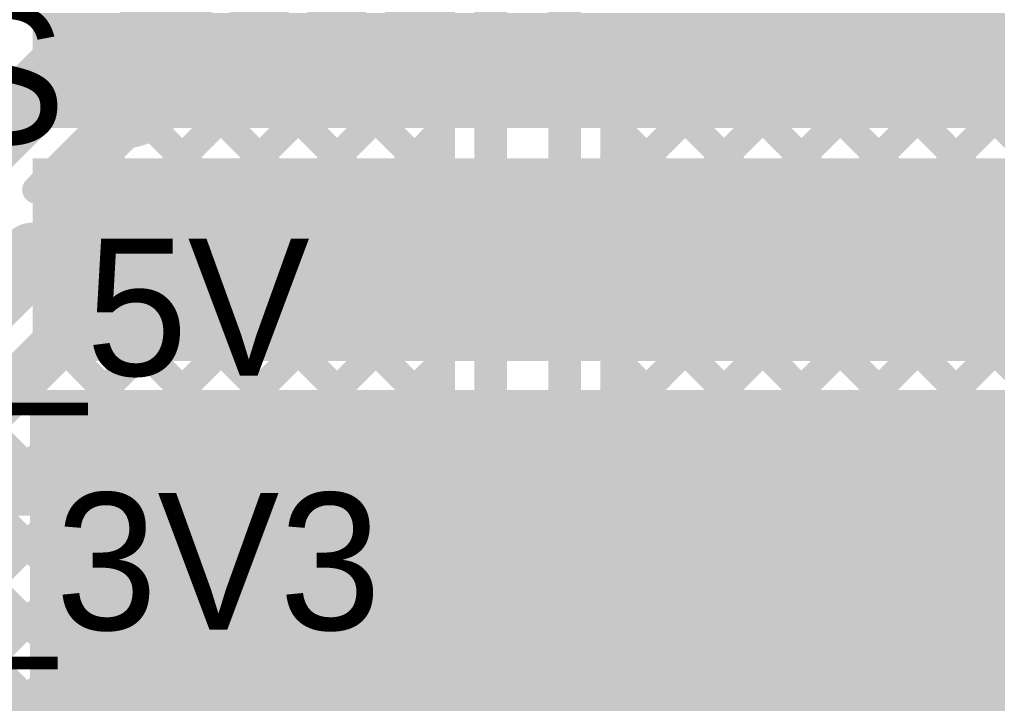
# Model space of a CAD drawing. Header units: millimetres. Extents: x 0.79 to 4.38, y 0.99 to 3.94.
# Drawn here: x 1.9912 to 2.3485, y 1.427 to 1.6766 of the extents above; entities that cross this region are included whole.
import ezdxf

# ---------------------------------------------------------------- set-up
doc = ezdxf.new("R2010")
doc.units = ezdxf.units.MM
doc.header["$MEASUREMENT"] = 0
for name, color, linetype in [('BottomLayer', 5, 'Continuous'), ('MultiLayer', 9, 'Continuous'), ('TopLayer', 1, 'Continuous'), ('TopOverlay', 2, 'Continuous'), ('ViaHoleLayer', 16, 'Continuous')]:
    doc.layers.add(name, color=color, linetype=linetype)

msp = doc.modelspace()

# ---------------------------------------------------------------- linework, layer by layer
at = {"layer": 'BottomLayer'}
for points, const_width in [([(2.14536, 1.20081), (2.14536, 1.79136)], 0.01), ([(2.16336, 1.17881), (2.16336, 1.79136)], 0.012), ([(2.19036, 1.2239), (2.19036, 1.78336)], 0.012), ([(2.04466, 1.67696), (2.14536, 1.77766)], 0.01), ([(2.05236, 1.65638), (2.14536, 1.74938)], 0.01), ([(2.07242, 1.74596), (2.14536, 1.67302)], 0.01), ([(2.05828, 1.73182), (2.14536, 1.64473)], 0.01), ([(2.03643, 1.61217), (2.14536, 1.7211)], 0.01), ([(2.04413, 1.71768), (2.14536, 1.61645)], 0.01), ([(2.02999, 1.70353), (2.14536, 1.58817)], 0.01), ([(2.04949, 1.59695), (2.14536, 1.69281)], 0.01), ([(1.791, 1.443), (2.007, 1.659)], 0.025), ([(1.78558, 1.30475), (2.14536, 1.66453)], 0.01), ([(2.007, 1.659), (2.028, 1.659)], 0.025), ([(2.20836, 1.666), (2.543, 1.666)], 0.01), ([(2.20836, 1.33155), (2.54281, 1.666)], 0.01), ([(2.20836, 1.38811), (2.48624, 1.666)], 0.01), ([(2.20836, 1.35983), (2.51453, 1.666)], 0.01), ([(2.20836, 1.55782), (2.31654, 1.666)], 0.01), ([(2.20836, 1.50125), (2.37311, 1.666)], 0.01), ([(2.20836, 1.52954), (2.34482, 1.666)], 0.01), ([(2.20836, 1.64267), (2.23169, 1.666)], 0.01), ([(2.20836, 1.4164), (2.45796, 1.666)], 0.01), ([(2.20836, 1.44468), (2.42968, 1.666)], 0.01), ([(2.20836, 1.61439), (2.25997, 1.666)], 0.01), ([(2.20836, 1.47297), (2.40139, 1.666)], 0.01), ([(2.20836, 1.58611), (2.28825, 1.666)], 0.01), ([(2.20836, 1.23136), (2.20836, 1.666)], 0.01), ([(2.20895, 1.666), (2.48345, 1.3915)], 0.01), ([(2.23723, 1.666), (2.51173, 1.3915)], 0.01), ([(2.26552, 1.666), (2.54002, 1.3915)], 0.01), ([(2.2938, 1.666), (2.543, 1.4168)], 0.01), ([(2.32208, 1.666), (2.543, 1.44508)], 0.01), ([(2.35037, 1.666), (2.543, 1.47337)], 0.01), ([(2.05185, 1.65339), (2.14536, 1.55988)], 0.01), ([(1.80356, 1.29444), (2.14536, 1.63624)], 0.01), ([(2.03956, 1.6374), (2.14536, 1.5316)], 0.01), ([(2.20836, 1.6383), (2.45516, 1.3915)], 0.01), ([(2.20836, 1.30326), (2.543, 1.6379)], 0.01), ([(1.99715, 1.6145), (2.01715, 1.6345)], 0.01), ([(2.01048, 1.6145), (2.03062, 1.63464)], 0.01), ([(2.01566, 1.63301), (2.03657, 1.6121)], 0.01), ([(2.01715, 1.6345), (2.028, 1.6345)], 0.01), ([(2.00152, 1.61887), (2.00589, 1.6145)], 0.01), ([(1.99715, 1.6145), (2.026, 1.6145)], 0.01), ([(1.81376, 1.27636), (2.14536, 1.60796)], 0.01), ([(2.20836, 1.61002), (2.43233, 1.38605)], 0.01), ([(2.0481, 1.60057), (2.14536, 1.50331)], 0.01), ([(1.913, 1.507), (1.996, 1.59)], 0.025), ([(1.996, 1.59), (2.026, 1.59)], 0.025), ([(2.20836, 1.58173), (2.43233, 1.35776)], 0.01), ([(1.66269, 1.097), (2.14536, 1.57967)], 0.01), ([(2.04538, 1.57501), (2.14536, 1.47503)], 0.01), ([(1.81541, 1.36286), (2.01805, 1.5655)], 0.01), ([(1.93032, 1.48968), (2.00615, 1.5655)], 0.01), ([(2.00615, 1.5655), (2.026, 1.5655)], 0.01), ([(2.0266, 1.56551), (2.14536, 1.44674)], 0.01), ([(2.00223, 1.56159), (2.14536, 1.41846)], 0.01), ([(2.20836, 1.55345), (2.43233, 1.32948)], 0.01), ([(1.69097, 1.097), (2.14536, 1.55139)], 0.01), ([(1.98809, 1.54744), (2.14536, 1.39018)], 0.01), ([(1.97395, 1.5333), (2.14536, 1.36189)], 0.01), ([(2.20836, 1.52517), (2.43233, 1.30119)], 0.01), ([(1.71925, 1.097), (2.14536, 1.5231)], 0.01), ([(1.95981, 1.51916), (2.14536, 1.33361)], 0.01), ([(1.94567, 1.50502), (2.14536, 1.30532)], 0.01), ([(2.20836, 1.49688), (2.43233, 1.27291)], 0.01), ([(1.74754, 1.097), (2.14536, 1.49482)], 0.01), ([(1.93152, 1.49088), (2.14536, 1.27704)], 0.01), ([(2.20836, 1.4686), (2.43233, 1.24462)], 0.01), ([(1.77582, 1.097), (2.14536, 1.46654)], 0.01), ([(2.20836, 1.44031), (2.43233, 1.21634)], 0.01), ([(1.80411, 1.097), (2.14536, 1.43825)], 0.01)]:
    msp.add_lwpolyline(points, dxfattribs=dict(at, const_width=const_width))
at = {"layer": 'BottomLayer', "const_width": 0.01}
for points in [[(2.028, 1.6835, -0.414214), (2.0525, 1.659)], [(2.0525, 1.659, -0.414214), (2.028, 1.6345)], [(2.026, 1.6145, -0.414214), (2.0505, 1.59)], [(2.0505, 1.59, -0.414214), (2.026, 1.5655)]]:
    msp.add_lwpolyline(points, format="xyb", dxfattribs=at)
at = {"layer": 'BottomLayer'}
for points, const_width in [([(2.04216, 1.67696, 1), (2.04716, 1.67696, 1)], 0.005), ([(2.14286, 1.67302, 1), (2.14786, 1.67302, 1)], 0.005), ([(2.00075, 1.659, 1), (2.01325, 1.659, 1)], 0.0125), ([(2.00075, 1.659, 1), (2.01325, 1.659, 1)], 0.0125), ([(2.02175, 1.659, 1), (2.03425, 1.659, 1)], 0.0125), ([(2.02209, 1.659, 1), (2.03391, 1.659, 1)], 0.01181), ([(2.14286, 1.66453, 1), (2.14786, 1.66453, 1)], 0.005), ([(2.20586, 1.666, 1), (2.21086, 1.666, 1)], 0.005), ([(2.20586, 1.666, 1), (2.21086, 1.666, 1)], 0.005), ([(2.20645, 1.666, 1), (2.21145, 1.666, 1)], 0.005), ([(2.22919, 1.666, 1), (2.23419, 1.666, 1)], 0.005), ([(2.23473, 1.666, 1), (2.23973, 1.666, 1)], 0.005), ([(2.25747, 1.666, 1), (2.26247, 1.666, 1)], 0.005), ([(2.26302, 1.666, 1), (2.26802, 1.666, 1)], 0.005), ([(2.28575, 1.666, 1), (2.29075, 1.666, 1)], 0.005), ([(2.2913, 1.666, 1), (2.2963, 1.666, 1)], 0.005), ([(2.31404, 1.666, 1), (2.31904, 1.666, 1)], 0.005), ([(2.31958, 1.666, 1), (2.32458, 1.666, 1)], 0.005), ([(2.34232, 1.666, 1), (2.34732, 1.666, 1)], 0.005), ([(2.34787, 1.666, 1), (2.35287, 1.666, 1)], 0.005), ([(2.05, 1.659, 1), (2.055, 1.659, 1)], 0.005), ([(2.05, 1.659, 1), (2.055, 1.659, 1)], 0.005), ([(2.04935, 1.65339, 1), (2.05435, 1.65339, 1)], 0.005), ([(2.04986, 1.65638, 1), (2.05486, 1.65638, 1)], 0.005), ([(2.14286, 1.64473, 1), (2.14786, 1.64473, 1)], 0.005), ([(2.20586, 1.64267, 1), (2.21086, 1.64267, 1)], 0.005), ([(2.03706, 1.6374, 1), (2.04206, 1.6374, 1)], 0.005), ([(2.14286, 1.63624, 1), (2.14786, 1.63624, 1)], 0.005), ([(2.20586, 1.6383, 1), (2.21086, 1.6383, 1)], 0.005), ([(2.01316, 1.63301, 1), (2.01816, 1.63301, 1)], 0.005), ([(2.01465, 1.6345, 1), (2.01965, 1.6345, 1)], 0.005), ([(2.01465, 1.6345, 1), (2.01965, 1.6345, 1)], 0.005), ([(2.0255, 1.6345, 1), (2.0305, 1.6345, 1)], 0.005), ([(2.0255, 1.6345, 1), (2.0305, 1.6345, 1)], 0.005), ([(2.02812, 1.63464, 1), (2.03312, 1.63464, 1)], 0.005), ([(1.99902, 1.61887, 1), (2.00402, 1.61887, 1)], 0.005), ([(1.99465, 1.6145, 1), (1.99965, 1.6145, 1)], 0.005), ([(1.99465, 1.6145, 1), (1.99965, 1.6145, 1)], 0.005), ([(2.00339, 1.6145, 1), (2.00839, 1.6145, 1)], 0.005), ([(2.00798, 1.6145, 1), (2.01298, 1.6145, 1)], 0.005), ([(2.0235, 1.6145, 1), (2.0285, 1.6145, 1)], 0.005), ([(2.0235, 1.6145, 1), (2.0285, 1.6145, 1)], 0.005), ([(2.14286, 1.61645, 1), (2.14786, 1.61645, 1)], 0.005), ([(2.20586, 1.61439, 1), (2.21086, 1.61439, 1)], 0.005), ([(2.03393, 1.61217, 1), (2.03893, 1.61217, 1)], 0.005), ([(2.03407, 1.6121, 1), (2.03907, 1.6121, 1)], 0.005), ([(2.14286, 1.60796, 1), (2.14786, 1.60796, 1)], 0.005), ([(2.20586, 1.61002, 1), (2.21086, 1.61002, 1)], 0.005), ([(2.0456, 1.60057, 1), (2.0506, 1.60057, 1)], 0.005), ([(1.98975, 1.59, 1), (2.00225, 1.59, 1)], 0.0125), ([(1.98975, 1.59, 1), (2.00225, 1.59, 1)], 0.0125), ([(2.01975, 1.59, 1), (2.03225, 1.59, 1)], 0.0125), ([(2.02009, 1.59, 1), (2.03191, 1.59, 1)], 0.01181), ([(2.04699, 1.59695, 1), (2.05199, 1.59695, 1)], 0.005), ([(2.048, 1.59, 1), (2.053, 1.59, 1)], 0.005), ([(2.048, 1.59, 1), (2.053, 1.59, 1)], 0.005), ([(2.14286, 1.58817, 1), (2.14786, 1.58817, 1)], 0.005), ([(2.20586, 1.58611, 1), (2.21086, 1.58611, 1)], 0.005), ([(2.20586, 1.58173, 1), (2.21086, 1.58173, 1)], 0.005), ([(2.14286, 1.57967, 1), (2.14786, 1.57967, 1)], 0.005), ([(2.04288, 1.57501, 1), (2.04788, 1.57501, 1)], 0.005), ([(2.00365, 1.5655, 1), (2.00865, 1.5655, 1)], 0.005), ([(2.00365, 1.5655, 1), (2.00865, 1.5655, 1)], 0.005), ([(2.01555, 1.5655, 1), (2.02055, 1.5655, 1)], 0.005), ([(2.0235, 1.5655, 1), (2.0285, 1.5655, 1)], 0.005), ([(2.0235, 1.5655, 1), (2.0285, 1.5655, 1)], 0.005), ([(2.0241, 1.56551, 1), (2.0291, 1.56551, 1)], 0.005), ([(1.99973, 1.56159, 1), (2.00473, 1.56159, 1)], 0.005), ([(2.14286, 1.55988, 1), (2.14786, 1.55988, 1)], 0.005), ([(2.20586, 1.55782, 1), (2.21086, 1.55782, 1)], 0.005), ([(2.20586, 1.55345, 1), (2.21086, 1.55345, 1)], 0.005), ([(2.14286, 1.55139, 1), (2.14786, 1.55139, 1)], 0.005), ([(1.98559, 1.54744, 1), (1.99059, 1.54744, 1)], 0.005), ([(2.14286, 1.5316, 1), (2.14786, 1.5316, 1)], 0.005), ([(2.20586, 1.52954, 1), (2.21086, 1.52954, 1)], 0.005), ([(2.20586, 1.52517, 1), (2.21086, 1.52517, 1)], 0.005), ([(2.14286, 1.5231, 1), (2.14786, 1.5231, 1)], 0.005), ([(2.14286, 1.50331, 1), (2.14786, 1.50331, 1)], 0.005), ([(2.20586, 1.50125, 1), (2.21086, 1.50125, 1)], 0.005), ([(2.20586, 1.49688, 1), (2.21086, 1.49688, 1)], 0.005), ([(2.14286, 1.49482, 1), (2.14786, 1.49482, 1)], 0.005), ([(2.14286, 1.47503, 1), (2.14786, 1.47503, 1)], 0.005), ([(2.20586, 1.47297, 1), (2.21086, 1.47297, 1)], 0.005), ([(2.20586, 1.4686, 1), (2.21086, 1.4686, 1)], 0.005), ([(2.14286, 1.46654, 1), (2.14786, 1.46654, 1)], 0.005), ([(2.14286, 1.44674, 1), (2.14786, 1.44674, 1)], 0.005), ([(2.20586, 1.44468, 1), (2.21086, 1.44468, 1)], 0.005), ([(2.20586, 1.44031, 1), (2.21086, 1.44031, 1)], 0.005), ([(2.14286, 1.43825, 1), (2.14786, 1.43825, 1)], 0.005)]:
    msp.add_lwpolyline(points, format="xyb", close=True, dxfattribs=dict(at, const_width=const_width))
at = {"layer": 'MultiLayer', "const_width": 0.01181}
for points in [[(2.02209, 1.659, 1), (2.03391, 1.659, 1)], [(2.02009, 1.59, 1), (2.03191, 1.59, 1)]]:
    msp.add_lwpolyline(points, format="xyb", close=True, dxfattribs=at)
at = {"layer": 'TopLayer'}
for points, const_width in [([(2.02209, 1.659, 1), (2.03391, 1.659, 1)], 0.01181), ([(2.02009, 1.59, 1), (2.03191, 1.59, 1)], 0.01181), ([(1.97375, 1.508, 1), (1.98625, 1.508, 1)], 0.0125), ([(1.97375, 1.508, 1), (1.98625, 1.508, 1)], 0.0125), ([(2.01275, 1.508, 1), (2.02525, 1.508, 1)], 0.0125)]:
    msp.add_lwpolyline(points, format="xyb", close=True, dxfattribs=dict(at, const_width=const_width))
at = {"layer": 'TopLayer', "const_width": 0.025}
for points in [[(1.84086, 1.64714), (1.98, 1.508)], [(1.98, 1.508), (2.019, 1.508)]]:
    msp.add_lwpolyline(points, dxfattribs=at)
at = {"layer": 'TopLayer'}
for points in [[(1.996, 1.637), (2.709, 1.637), (1.996, 1.679), (2.709, 1.679)], [(2.798, 1.552), (2.798, 1.626), (1.996, 1.552), (1.996, 1.626)], [(1.995, 1.393), (2.53723, 1.393), (1.995, 1.5414), (2.53723, 1.5414)], [(1.995, 1.202), (2.13947, 1.202), (1.995, 1.431), (2.13947, 1.431)]]:
    msp.add_solid(points, dxfattribs=at)
at = {"layer": 'ViaHoleLayer', "const_width": 0.00591}
for points in [[(2.02505, 1.659, 1), (2.03095, 1.659, 1)], [(2.02305, 1.59, 1), (2.02895, 1.59, 1)]]:
    msp.add_lwpolyline(points, format="xyb", close=True, dxfattribs=at)

# ---------------------------------------------------------------- texts
at = {"layer": 'TopOverlay'}
for s, p in [('VBUS', (1.826, 1.6312)), ('MCU_5V', (1.826, 1.54665)), ('VCC_3V3', (1.826, 1.45385))]:
    msp.add_text(s, height=0.05, rotation=360, dxfattribs=at).set_placement(p)

doc.saveas('drawing.dxf')
